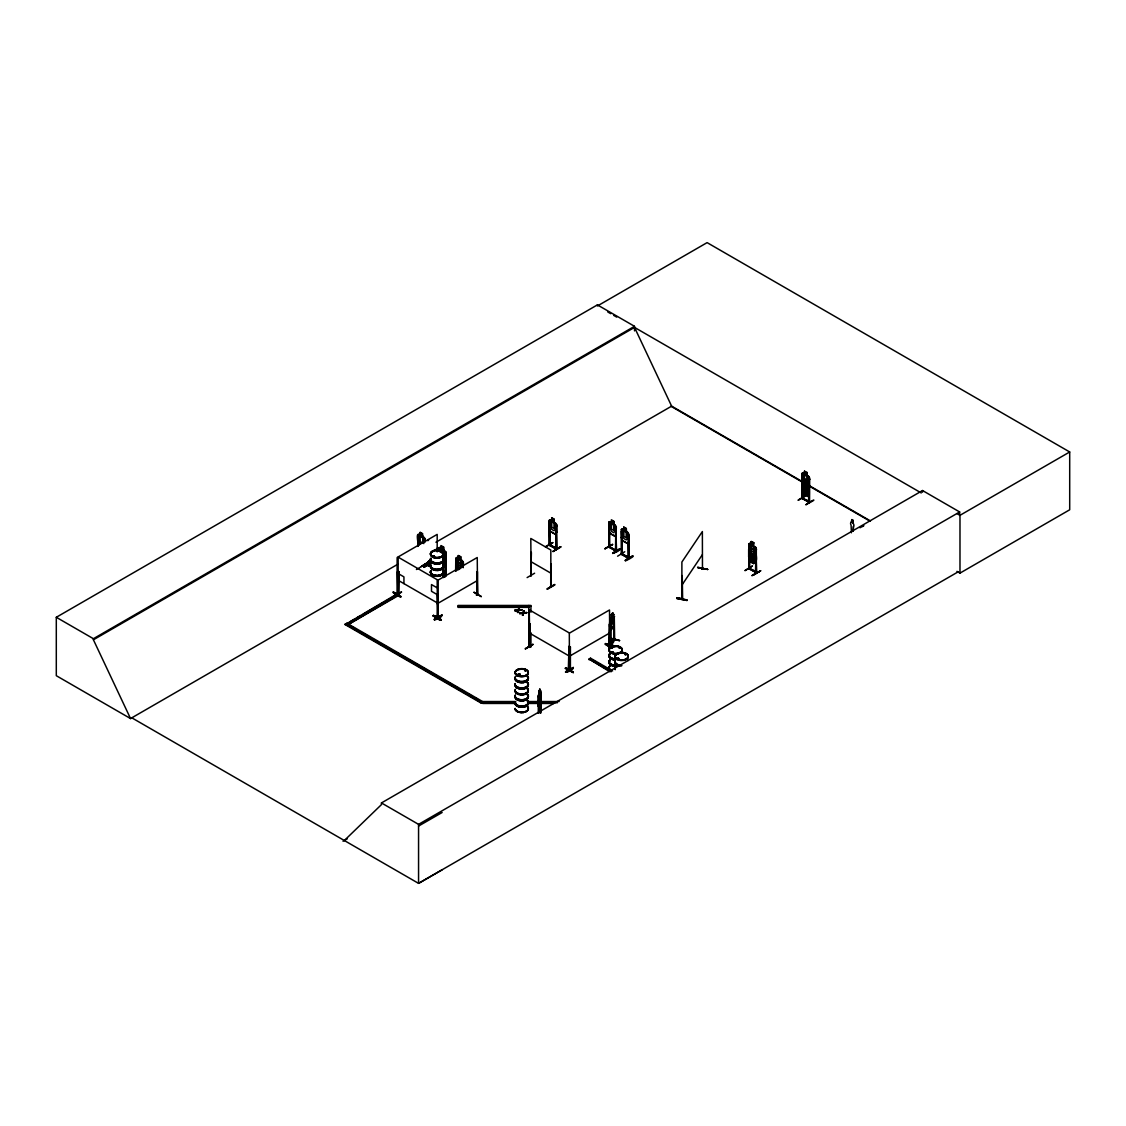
<?xml version="1.0" encoding="UTF-8"?>
<svg xmlns="http://www.w3.org/2000/svg" width="1126" height="1126" viewBox="0 0 1126 1126"><rect width="100%" height="100%" fill="white"/><g stroke="black" fill="none" stroke-linecap="round" stroke-linejoin="round"><path stroke-width="1.5" d="M853.438 526.518L853.227 530.853L853.438 526.518A2.365 1.365 60 0 0 853.086 523.28L853.086 520.592L852.044 519.663M538.172 704.299L538.552 706.551L540.733 698.528M539.917 691.533L538.397 706.523M445.263 575.752L446.276 575.949M445.263 576.625L445.516 553.316L446.22 575.175M748.776 567.926L749.733 568.095M755.602 571.698C738.952 563.211 761.19 573.894 755.771 571.712M748.706 568.7L756.545 572.74L749.015 568.531L748.79 545.617L749.733 545.843M808.904 501.323L801.853 498.396L801.965 473.539L801.923 498.452L809.425 502.506L809.51 477.691L806.92 475.355L808.088 477.044L808.088 482.35L806.835 483.927L804.485 482.632L803.218 479.662L803.218 474.356L804.485 474.102L804.4 471.118L806.99 472.456L806.906 475.355L806.99 472.456M802.866 498.593L802.866 475.468M808.778 502.196L808.989 495.37M808.735 501.309L809.763 502.407L808.651 502.083L808.735 495.524M809.678 502.323L802.176 498.199M851.425 532.781L851.073 525.152A2.365 1.365 60 0 1 851.425 522.323L851.946 519.579M851.425 522.323L851.763 519.635M612.811 615.809L612.741 612.783L611.362 614.627L611.404 617.512C608.223 620.806 609.194 636.837 613.769 625.803L614.233 622.453M397.942 594.57L397.408 571.712L398.168 571.22M397.844 593.698C400.363 594.739 396.436 592.107 397.056 594.739L397.14 557.511L437.184 534.386L437.184 551.867M428.682 560.692C429.752 565.252 426.881 568.137 427.739 562.099M427.922 564.365L428.401 565.843L428.64 564.731M427.922 565.21L428.64 565.576M437.451 616.189L438.31 616.64L437.268 617.33M437.451 617.034L438.295 617.512L437.859 594.289L437.437 618.019L437.184 580.636L477.241 557.511L477.593 594.824L477.241 571.558L476.805 595.288L477.579 593.951L476.875 594.387M529.938 624.268L529.262 623.888L530.205 624.128L529.783 647.394L529.164 646.155L530.163 646.338M530.205 647.154L529.164 647L530.276 647.295L530.205 624.128M568.672 668.971L570.403 669.224M686.973 599.947C656.472 593.05 707.719 604.901 676.867 598.441M686.959 600.369L676.853 598.525M549.896 545.463L549.221 545.068L556.906 549.221L556.16 525.659L555.892 549.024L556.568 549.319L556.652 524.505L554.105 522.126L554.189 519.241L551.726 517.819L551.726 520.662M549.207 544.266C551.444 545.519 548.221 542.436 549.868 545.519M555.892 548.109L555.892 549.024M556.554 548.531C540.016 538.96 559.481 550.487 556.314 547.94M615.528 550.065L616.429 550.234M615.528 550.938L615.795 527.63L616.541 551.191L609.279 546.898M621.327 529.501L621.369 554.372L628.73 558.524L628.73 533.696L626.267 531.331L626.337 528.432L623.79 527.052L623.959 529.994L621.327 529.501L622.242 529.009M628.083 557.356C634.079 559.256 611.362 548.883 628.224 557.328M605.352 643.945L615.134 645.986L614.895 646.774L605.155 644.283L605.38 643.551L615.106 646.028M538.256 696.755L538.439 695.038L538.256 704.397M527.109 577.596L534.611 573.218M432.961 556.047L434.298 556.005M433.58 555.92L433.735 556.793M433.257 556.751C431.089 555.202 435.129 558.412 434.031 555.878M440.421 552.233L440.899 552.007M440.477 552.134L445.192 554.274L445.797 565.125M517.594 674.629L517.735 675.403M519.199 675.164L517.693 675.023L518.396 675.318M525.04 670.744L525.617 670.223L525.462 671.068M525.209 670.969L525.546 670.251M611.629 651.87L611.911 652.911L612.896 652.053M612.91 652.756L612.544 651.701M619.511 647.577L619.877 648.351M620.088 647.886L619.455 648.266M618.723 658.33C619.722 659.498 616.358 657.162 618.019 659.16M619.075 659.09L618.498 658.189M625 654.516L625.915 654.192M682.229 598.68L682.229 575.569L682.637 598.849M681.877 599.131L681.892 562.029L702.371 531.542L702.469 569.263M702.005 568.363L701.991 569.292M702.737 568.025L702.23 568.757M610.039 645.156L610.123 620.327L613.797 614.388L612.854 615.655M400.56 597.146C391.792 593.12 388.949 588.321 400.955 596.484M433.046 615.992C441.139 615.359 445.671 626.478 433.468 615.289M440.604 620.299L433.088 615.936M565.322 668.464C589.18 681.511 550.065 658.611 573.261 672.109M613.839 639.61C607.153 645.648 611.404 647.563 614.627 639.751M610.869 644.748L610.855 621.608L610.123 622.031L610.855 621.608M613.881 639.301L614.683 638.85L610.616 644.354M614.683 639.751L613.867 640.075M555.667 534.414L556.652 532.148L556.652 524.505M555.808 534.484L549.995 531.134L549.178 527.925L549.938 531.19L555.723 534.54L556.568 532.077M615.303 536.384L616.288 526.475L613.74 524.097C614.247 517.847 612.755 524.505 614.895 525.814L614.895 531.12L613.656 532.682L611.362 531.359L610.137 528.361L610.137 523.055L611.362 522.816L611.362 519.79L613.825 521.211M608.814 529.896L609.574 533.175L615.359 536.511L616.203 534.062M627.886 543.731L628.801 541.353L627.886 543.731L622.101 540.396L621.411 537.074L622.242 540.283M808.285 496.538L809.2 494.201M445.178 562.155L445.966 559.749M463.194 567.574L462.505 564.267L456.509 561.044L455.636 571.037L455.805 557.989C457.438 556.582 462.307 559.904 463.279 562.212L463.279 567.152M455.72 563.464L456.649 561.128M748.748 549.389L749.606 546.926L755.518 550.192L756.292 553.443M748.818 549.333L749.663 547.053M755.518 558.074L749.592 554.794L748.748 551.599L749.522 554.851L755.433 558.13L756.292 555.667M801.796 480.323L802.739 477.917L808.651 481.182L809.355 484.49M801.881 480.38L802.796 478.057L808.51 481.295M809.425 485.278L808.567 487.741L802.655 484.476L801.881 481.21L802.739 484.419L808.51 487.614M611.46 617.498L610.714 619.37L611.404 626.042L613.389 621.116L612.699 615.781M517.904 612.53L518.678 610.165L521.873 609.757L518.678 610.644L517.904 612.53L517.918 610.222L514.779 610.236L515.356 611.052L517.918 610.7L518.03 609.828L514.779 610.236M522.774 615.345L523.548 612.98L526.743 612.558L523.548 613.459L522.774 615.345L522.788 613.037L519.649 613.529L522.788 613.037M521.873 610.236L518.776 610.25L518.79 607.97L518.03 610.306L514.779 610.714M519.649 613.529L522.9 613.121L523.66 610.785L524.252 611.615L523.66 610.785M522.9 613.121L523.66 611.263M538.904 697.937L538.904 712.8M541.071 692.631L541.071 710.802M517.298 612.178L517.918 610.7M518.678 610.644L519.382 608.322M522.168 614.993L522.788 613.515M524.252 611.136L523.646 613.065L526.743 613.051M539.115 693.827L539.804 688.971L539.889 691.997M539.143 691.111L539.889 689.154M539.143 692.054L539.635 689.942M538.453 695.108L540.705 690.998M539.002 700.062L539.776 692.926L538.974 700.062M545.448 547.011L552.95 542.676M612.614 544.294L604.732 548.855L612.248 544.52M617.597 556.202L624.761 551.74M401.616 592.079L394.114 596.442M431.131 562.831L423.643 567.237L430.033 563.985M525.532 648.914L532.626 644.466M532.978 644.593L525.575 648.59M745.088 570.713L752.506 565.928L745.159 570.347M805.217 495.792L798.292 499.972M805.569 495.904L798.221 500.338M749.198 567.743L749.452 569.179L749.733 557.412M802.951 497.791C800.417 496.256 805.287 502.295 802.866 491.978M809.763 501.563L802.697 498.185M397.844 594.542L397.816 571.163L398.843 571.614L398.604 594.95L398.843 571.614M398.928 594.781L397.661 594.289L398.59 594.894M437.17 616.386L438.197 616.921M530.276 646.451L529.642 646.043M569.643 669.182L568.546 669.097M444.207 557.947L443.391 557.3M549.15 545.111L549.178 520.296L550.051 519.691L551.81 520.803L551.726 517.819M555.794 548.925L556.16 533.907M556.906 548.376L556.413 549.319L549.221 545.068M608.758 547.039L608.899 522.225L608.856 547.137L616.288 551.346L616.203 526.475M615.528 550.994L615.458 550.009M622.411 553.682L621.299 553.387L622.129 553.865M622.031 553.879L622.129 554.71L622.312 539.65M398.14 594.486L398.168 557.173L438.211 580.298L438.127 617.597M570.403 646.915L569.475 647.154L570.403 646.915L570.403 670.125L570.488 669.14M609.265 646.859L609.87 647.295L609.518 624.029L609.025 647.746L609.602 646.268M697.656 567.476L707.761 569.46L697.824 567.251M682.328 599.229L681.807 598.37M702.385 569.306L702.23 567.912M707.761 569.46L697.627 567.603M681.892 585.154L702.371 554.668M806.892 484.166L805.526 486.15L803.359 482.195L805.034 486.488L803.429 488.867L806.624 490.57L806.624 485.264L804.288 483.955L804.245 489.303L805.569 487.445L807.638 491.189L806.075 487.079C810.227 485.419 804.837 482.73 808.369 485.207M432.961 556.343L434.087 556.427M518.762 674.91C516.032 673.658 519.325 677.19 518.368 674.375M612.009 651.996L612.178 652.798L612.727 651.87M613.065 652.63L612.347 651.701L611.446 652.756M617.667 658.809L618.878 658.626M625.296 654.811L625.592 654.009M612.854 612.811L611.362 614.627M611.643 614.824L612.474 613.726L611.643 615.781M613.839 640.201L614.261 616.513L614.655 639.807M614.599 616.598L613.881 617.02M610.489 630.025L613.811 625.845M609.813 638.062L619.553 640.497M610.123 644.311L610.517 644.382M613.825 639.216L614.599 638.878L614.303 639.582M749.62 558.412L748.663 556.962L751.267 559.312L751.183 562.198L753.702 563.591L753.688 560.565L754.955 560.312L754.955 554.991L753.688 552.021L753.702 546.729L751.352 545.434L751.352 550.741L750.085 552.303L751.338 562.113M400.87 596.963L393.41 592.177M440.998 619.61L433.411 615.359M531.402 552.542L530.754 575.682L531.472 574.809M344.331 840.517L381.447 804.611L381.447 802.937L922.532 490.528L959.648 511.964L959.648 515.441M397.182 593.782L398.322 593.501L398.534 594.894M476.481 595.063L477.185 594.683M477.466 594.908L476.481 595.119M569.475 669.435L570.488 669.393M529.825 647.38L529.262 609.842L569.306 632.953L569.503 670.209M609.152 646.859L609.785 646.493M609.743 647.38L608.772 647.591M619.3 648.351L619.384 647.619M617.738 658.26L617.456 659.217M619.004 658.977L617.498 659.09M625.338 654.431L626.169 654.516L625.38 654.403M608.814 522.267L609.687 521.662L611.277 522.675M608.899 522.351L609.715 521.774M428.57 540.072L427.739 540.663L428.527 539.959M438.507 551.163L438.493 547.996L440.928 548.418M438.493 547.996L439.337 547.546M804.569 471.203L804.569 474.046L802.768 472.962L801.881 473.582L802.796 473.075M801.782 482.561L802.613 481.984L801.698 482.477L802.472 493.371L808.341 496.665L809.284 494.272L809.2 486.615L802.528 482.027M808.51 492.583L809.341 491.992M749.156 568.616L748.832 543.914L749.635 543.351L756.292 548.137L756.376 572.937L756.01 571.515M748.832 543.914L749.663 543.464M441.265 552.148L440.576 551.909L445.192 554.274M443.363 564.83L445.882 565.21M443.447 567.631L443.363 564.647L444.615 564.393L444.615 559.073L443.363 556.103L443.363 550.811L441.012 549.516L441.012 552.162M802.754 489.416L801.796 487.966L804.386 490.317M804.316 493.202L803.218 483.307L804.471 481.731L806.821 483.026L808.088 485.996L808.088 491.302L806.821 491.555L806.835 494.595L804.316 493.202L806.906 494.539L806.906 491.696M809.355 492.118L808.552 492.695L806.751 491.612M755.433 550.234C756.376 555.962 759.023 567.631 749.663 558.341M751.183 562.198L753.773 563.549M439.295 547.433L446.037 552.162L445.966 575.33M438.704 549.544L439.407 549.924M443.447 549.812L443.531 546.926L444.615 556.821L443.363 558.397C441.378 561.184 445.713 567.856 443.123 561.424M446.037 552.162L443.531 549.769M446.22 553.696L445.263 553.471M456.016 559.538L456.016 571.107M458.24 558.426L458.324 555.526L460.844 556.92L461.941 566.814M460.844 556.92L458.24 555.568L458.324 558.566L457.072 558.82L458.324 569.742M460.759 559.805L462.434 560.734M463.363 562.155L463.194 566.758M462.575 566.772L462.842 563.31M463.532 563.704L462.575 563.464M445.516 553.316L445.277 576.681M802.768 472.962L808.623 476.199M809.425 477.748L809.369 502.52M808.735 479L809.678 479.24L808.735 479L808.735 487.262M805.963 504.687C821.459 496.538 810.016 500.986 806.061 504.687M751.267 541.493L751.352 544.477L750.085 544.731L750.085 550.051L751.352 553.021L751.338 558.313L754.504 560.199L752.942 556.075L754.617 553.725L753.758 553.162L752.393 555.16L750.226 551.191L751.901 555.484C748.523 557.046 751.521 560.227 752.435 556.441L753.702 559.65L754.955 547.433L753.702 545.786L753.857 542.845L751.267 541.493L751.352 544.294M753.857 542.845L751.352 541.634M755.856 560.804L755.602 572.599L755.856 549.235L756.616 572.698M756.545 549.615L755.602 549.389M760.585 570.84C734.771 585.21 776.912 561.761 752.83 575.076M753.238 575.259L760.571 570.812M804.203 480.028L806.779 481.379L804.203 480.028L804.288 483.012L803.035 483.251L803.035 488.571L804.288 491.541L806.624 492.85L807.863 491.274L806.624 481.478M802.585 481.858L804.358 482.955L804.485 475.045L806.835 476.34L806.695 484.264M808.313 485.179L809.2 486.671M802.472 493.371L808.369 496.482M423.784 543.605L423.784 538.298C420.364 528.39 423.489 536.131 422.531 542.901L420.209 541.592M424.319 537.454L425.107 539.002L422.531 536.553M418.408 545.153L418.661 536.75M427.627 562.423C407.288 575.006 445.164 552.641 422.011 566.181M423.953 567.349L431.413 562.986M398.21 593.501L397.562 593.993M393.804 596.316L401.264 591.952M437.451 594.838L438.211 594.345L437.268 594.106L438.028 617.667M476.945 595.204L477.494 571.712M474.046 592.276L481.295 596.752M474.088 592.318L481.224 596.386M441.899 614.923C442.574 619.201 424.08 623.128 441.941 614.993M434.439 619.779L441.941 615.317L434.495 619.736M525.152 648.829L533.034 644.227M568.883 646.465L568.531 669.731L568.883 646.465L569.855 670.406M569.573 646.859L568.63 646.62M609.025 647.746L609.785 624.184M565.322 668.492L565.745 667.76M606.365 644.79L612.403 648.238M573.247 667.437C573.922 671.715 555.442 675.628 573.303 667.507M608.842 647.549L609.602 647.112M550.741 587.181L550.741 563.718L550.741 586.843M550.825 585.999L550.445 586.365M547.278 588.87L554.738 584.478L547.25 588.814M547.25 589.306L554.794 584.929M397.914 564.182L130.532 718.557L56.3 675.699L56.3 617.287L597.399 304.893L634.515 326.315L634.515 330.875M56.3 617.287L93.416 638.709L634.515 326.315M442.138 869.821L418.562 883.375L131.798 717.811L130.532 718.557L93.416 639.793L634.515 327.399L921.265 492.949M435.931 542.225L671.631 406.148L802.176 481.52M416.423 569.503L431.258 560.945M482.787 702.385L481.337 703.215L345.161 624.606L396.69 594.134L398.154 595.696L348.089 624.606L398.154 594.978M345.161 624.606L346.625 623.762L357.209 629.87M349.665 622.016L354.211 619.384M357.238 617.625L360.278 615.88M363.318 614.134L395.17 595.738M554.189 519.241L551.641 517.861M549.896 522.337L549.221 521.957L549.981 545.519M554.189 522.084L555.259 523.829L555.259 529.15L554.02 530.712L551.726 529.375L550.487 526.391L550.487 521.085L551.726 520.845M556.835 526.053L555.892 525.8M437.184 603.761L477.241 580.636M553.021 551.458C576.906 537.355 537.51 561.058 560.537 546.645L553.133 551.458M609.532 524.322L608.856 523.928L609.504 547.489L609.799 532.429M616.471 528.024L615.528 527.784M609.574 533.175L615.443 536.469M623.79 527.052L623.874 530.05L622.65 530.29L622.65 535.596L623.874 538.58L626.183 539.903L627.407 538.341L626.183 528.53M622.045 531.542L621.369 531.148L622.411 554.527M628.463 557.975L628.041 535.005L628.984 535.244L629.068 558.412L621.636 554.119L621.636 531.008M612.614 544.604L605.098 548.629M628.984 535.244L628.041 535.005M609.532 547.447C611.263 546.743 607.463 545.364 609.616 546.645M622.101 540.396L627.956 543.689M615.458 550.262L609.616 546.884L616.203 550.445M612.657 552.95C626.436 543.478 618.92 552.796 612.713 553.021M612.657 553.429L620.229 549.009L612.769 553.429M627.97 557.483L628.801 558.566M625.226 560.213C634.754 553.725 636.697 555.597 625.592 560.847M625.183 560.664L632.685 555.836M569.475 633.108L609.518 609.982L609.785 647.309M345.161 623.888L481.337 702.497L482.787 701.653L346.625 623.044L346.625 623.762M569.475 656.233L609.518 633.108M609.701 671.659L589.081 659.034L590.545 658.189L612.628 670.941M589.081 659.752L590.545 658.189M853.086 523.28L852.846 520.381M859.997 527.77L861.376 526.968M862.291 526.447L863.67 525.645M862.291 526.644L863.67 525.842M343.05 841.249L347.371 838.757M381.447 802.937L418.562 824.359L959.648 511.964M957.016 513.597L959.985 515.314L1069.7 451.976L1069.7 509.782L959.985 573.12L956.945 571.361M958.127 571.853L418.562 883.375L418.562 824.359M418.562 826.048L442.138 812.493M397.464 594.88L397.661 593.444L398.66 594.092M437.704 616.569L437.184 617.808M570.136 646.76L570.22 669.843M432.848 556.005L433.58 555.78M517.481 674.601L518.931 674.601M518.523 675.347L518.72 674.629M518.044 674.375L517.313 675.304M612.657 652.728L611.46 652.053M618.019 658.161L617.625 658.991M618.653 659.174L617.935 659.231M420.209 535.329L418.971 535.568L418.971 540.888L420.209 543.858L420.125 532.345L422.7 533.696M802.092 497.312L802.148 498.142M809.045 501.126L809.045 501.971M755.912 571.515L756.236 572.064M568.813 668.703L569.39 670.181M609.039 546.011L609.166 546.898M615.711 549.868L616.189 551.346M615.838 550.755L615.795 527.63M518.776 609.771L521.873 609.757M526.743 612.558L523.646 612.572L523.548 613.459M519.649 613.051L522.9 612.628M606.055 644.916L612.094 648.351M433.82 556.863L433.102 556.807M612.178 652.475L611.812 652.418M539.776 691.983L540.184 697.261L539.002 702.342L538.594 701.048M749.423 569.123L749.48 545.997M425.206 563.887L424.966 563.845M428.499 564.999L427.669 564.605L428.781 564.816M427.993 561.958L428.147 565.252M428.373 565.801L428.415 562.493M549.474 544.928L549.347 520.339M458.071 606.168L530.937 606.168M458.071 606.632L528.868 606.632M528.868 607.364L458.071 607.364L458.071 605.45L530.937 605.45L530.937 612.262M528.868 646.324L530.937 646.324M515.75 701.54L482.787 701.54L482.787 703.454L515.75 703.454M527.897 701.54L538.298 701.54M541.775 701.54L559.115 701.54M482.787 702.737L515.75 702.737M527.897 702.737L538.298 702.737M541.775 702.737L557.384 702.737M527.897 703.454L553.922 703.454M569.784 670.434L569.728 647.309M851.833 519.649L852.776 520.071M540.48 690.505L540.86 712.997M539.087 690.942L538.678 713.335M686.987 600.397L677.064 597.723M613.684 614.374L614.177 640.286L614.303 638.738M609.602 637.921L619.582 640.525M609.63 638.273L619.399 640.708M610.897 644.072L610.489 645.282L610.517 621.524M461.181 567.391L459.38 569.235L457.212 565.266L458.873 569.559M804.485 480.352L806.835 481.661M802.796 489.331L808.595 492.526M749.578 547.095L755.377 550.29M751.338 550.727L753.702 552.036M755.49 561.649L753.618 560.607L753.618 563.45M443.531 546.926L440.928 545.575L439.759 551.473M456.537 557.469L458.409 558.51M456.565 561.17L462.35 564.379L463.11 567.546M460.675 566.096L458.324 564.802L458.324 559.509L460.675 560.804L460.675 566.125L458.324 564.816L457.057 566.392L457.057 570.375M458.324 567.082L460.675 568.377M442.462 574.147L445.446 575.794M442.462 574.753L445.446 576.399M531.148 575.808L530.796 538.453L550.825 550.009L550.867 587.209L550.698 585.97M424.192 537.581L418.478 534.343L417.718 534.878L418.408 545.688M420.209 536.272L422.531 537.595M418.408 536.891L417.732 536.511L417.985 546.265M429.485 561.874L429.062 561.156M573.303 672.56L565.688 667.831M438.225 617.555L437.184 616.935M433.355 615.781L441.026 620.088M1069.7 451.976L707.1 242.625L597.399 305.976L597.399 304.893M607.787 311.972L610.756 313.69M613.726 315.393L616.696 317.11M809.763 485.911L870.482 520.958M671.012 406.275L801.811 481.801M809.411 486.193L868.737 520.437M609.645 521.831L615.303 525.096M622.157 529.051L627.815 532.317M549.995 519.846L555.667 523.126M552.613 542.549L545.519 546.645M530.796 561.564L550.825 573.134M519.382 608.8L518.79 607.97M592.009 659.766L594.964 661.455M597.906 663.158L600.848 664.861M603.789 666.564L606.745 668.267M589.081 659.034L611.165 671.786M529.262 632.953L569.306 656.078M436.832 587.645L431.497 584.563L431.497 591.305L436.832 594.387M398.731 573.866L403.938 576.878L403.938 583.62M398.168 580.298L438.211 603.423M398.154 595.696L396.69 594.134M360.236 631.63L370.834 637.738M373.86 639.484L376.886 641.229M379.912 642.974L390.497 649.097M393.523 650.842L398.069 653.46M401.095 655.205L437.409 676.177M440.435 677.922L458.592 688.408M461.618 690.154L464.644 691.899M467.67 693.644L472.202 696.262M475.228 698.007L478.254 699.753M621.369 554.372L621.299 553.387M808.51 476.326L809.341 477.734M755.377 546.715L756.208 548.123M634.515 327.399L671.631 406.148M445.037 554.372L445.797 557.539M417.802 542.408L418.548 545.575M608.983 529.882L609.715 533.062M610.025 627.886L610.447 630.166M476.565 594.232L476.748 595.274M959.985 515.314L959.985 573.12M922.532 490.528L922.532 492.217M748.663 549.319L748.663 556.962M628.308 543.112L628.308 557.975M611.517 614.683L611.517 617.527M550.15 530.445L550.234 545.364M540.593 690.885L540.494 712.941M538.284 696.727L538.312 713.293M531.064 552.345L531.022 575.836M530.937 632.699L530.937 647.042L528.868 647.042L528.868 605.45M529.516 623.734L529.516 646.859M481.337 702.497L481.337 703.215M456.452 560.086L456.452 569.995M425.107 538.946L425.107 542.056M420.294 532.429L420.294 535.286C414.452 530.796 419.336 544.477 417.732 546.42M93.416 638.709L93.416 639.793M627.421 659.667A6.629 3.828 0 0 1 628.083 660.582M615.204 669.66A6.714 3.871 0 0 1 615.204 667.648M615.204 669.337A6.714 3.871 0 0 1 615.204 667.324M619.947 666.015A6.714 3.871 0 0 1 615.204 661.272M621.693 665.818A6.714 3.871 0 0 1 615.204 660.948M615.683 666.071A6.714 3.871 0 0 1 609.87 660.258M611.024 670.251A6.601 3.814 0 0 1 609.968 665.663M610.996 670.406A6.629 3.828 0 0 1 609.94 665.79M609.968 666.015A6.601 3.814 0 0 0 611.024 670.603A6.629 3.828 0 0 1 609.954 666.015M615.683 659.695A6.714 3.871 0 0 1 609.87 653.882M615.683 665.747A6.714 3.871 0 0 1 609.87 659.935M615.683 659.372A6.714 3.871 0 0 1 609.87 653.544M527.418 688.324A6.587 3.8 0 0 1 522.577 693.996A6.587 3.8 0 0 1 515.356 689.239A6.629 3.828 0 0 0 522.591 694.179A6.629 3.828 0 0 0 527.461 688.465M527.531 676.557A6.714 3.871 0 0 1 522.591 682.342A6.714 3.871 0 0 1 515.229 677.486M516.975 675.755A6.714 3.871 0 0 1 519.987 674.741M527.531 676.219A6.714 3.871 0 0 1 522.591 682.004A6.714 3.871 0 0 1 515.229 677.162M516.975 675.417A6.714 3.871 0 0 1 519.987 674.418M520.001 674.108A6.615 3.814 0 0 0 517.045 675.093A6.629 3.828 0 0 1 520.001 674.094M527.531 682.933A6.714 3.871 0 0 1 522.591 688.718A6.714 3.871 0 0 1 515.229 683.876M527.531 682.609A6.714 3.871 0 0 1 522.591 688.394A6.714 3.871 0 0 1 515.229 683.538M527.461 688.929A6.629 3.828 0 0 1 523.435 694.545A6.629 3.828 0 0 1 515.089 690.843M515.314 694.995A6.629 3.828 0 0 0 522.577 699.767A6.629 3.828 0 0 0 527.461 694.066A6.615 3.814 0 0 1 523.435 699.668A6.615 3.814 0 0 1 515.103 695.981M527.531 701.118A6.714 3.871 0 0 1 522.591 706.903A6.714 3.871 0 0 1 515.229 702.061M527.531 700.794A6.714 3.871 0 0 1 522.591 706.579A6.714 3.871 0 0 1 515.229 701.723M527.531 694.742A6.714 3.871 0 0 1 522.591 700.527A6.714 3.871 0 0 1 515.229 695.671M527.531 694.404A6.714 3.871 0 0 1 522.591 700.189A6.714 3.871 0 0 1 515.229 695.347M515.131 708.409A6.587 3.8 0 0 0 523.421 712.082A6.587 3.8 0 0 0 527.418 706.509A6.629 3.828 0 0 1 523.435 712.265A6.629 3.828 0 0 1 515.089 708.564M527.432 689.253A6.601 3.814 0 0 1 523.421 694.841A6.601 3.814 0 0 1 515.117 691.167M442.8 569.714A6.601 3.814 0 0 1 437.944 575.4A6.601 3.814 0 0 1 430.709 570.643M442.898 564.337A6.714 3.871 0 0 1 437.958 570.122A6.714 3.871 0 0 1 430.596 565.28M442.898 564.013A6.714 3.871 0 0 1 437.958 569.798A6.714 3.871 0 0 1 430.596 564.956M442.898 557.961A6.714 3.871 0 0 1 437.958 563.746A6.714 3.871 0 0 1 430.596 558.904M442.898 557.637A6.714 3.871 0 0 1 437.958 563.422A6.714 3.871 0 0 1 430.596 558.566M430.695 570.995A6.629 3.828 0 0 0 437.958 575.766A6.615 3.814 0 0 0 442.814 570.108A6.629 3.828 0 0 1 437.958 575.766A6.615 3.814 0 0 1 430.695 571.023M442.828 569.855A6.629 3.828 0 0 1 437.958 575.569A6.629 3.828 0 0 1 430.681 570.783M442.814 570.671A6.615 3.814 0 0 1 437.944 576.371A6.615 3.814 0 0 1 430.695 571.6M442.828 570.347A6.629 3.828 0 0 1 437.958 576.062A6.629 3.828 0 0 1 430.681 571.276M442.898 576.146A6.714 3.871 0 0 1 443.574 577.089M442.898 575.822A6.714 3.871 0 0 1 443.574 576.751M612.699 616.724L611.404 618.455L611.404 623.762L612.699 622.045L612.699 616.724M455.805 565.618L456.509 568.926L455.805 565.618M424.699 540.184L425.389 540.579L424.699 540.184M437.184 548.446L436.522 548.841L437.184 548.446M573.303 667.831L565.787 672.278L573.317 667.873M806.413 472.793L804.907 471.963L806.413 473.736L806.413 472.793M806.821 485.306L804.471 483.997L804.471 489.317L806.821 490.612L806.821 485.306M806.399 492.752L804.893 491.921L806.399 493.695L806.399 492.752M753.28 543.182L751.774 542.338L753.28 544.125L753.28 543.182M753.702 554.316L751.352 553.021L753.688 554.302M753.266 561.747L751.76 560.917L753.266 562.704L753.266 561.747M442.94 547.264L441.434 546.42L442.94 548.207L442.94 547.264M460.252 557.257L458.746 556.427L460.252 558.2L460.252 557.257M806.202 481.717L804.696 480.872L806.202 482.66L806.202 481.717M422.123 534.034L420.631 533.189L422.123 534.991L422.123 534.034M613.248 521.535L611.77 520.691L613.248 522.492L613.248 521.535M625.774 528.77L624.297 527.911L625.774 529.713L625.774 528.77M613.656 525.096L611.362 523.773L611.362 529.079L613.656 530.402L613.656 525.096M626.183 532.317L623.874 530.993L623.874 536.3L626.183 537.637L626.183 532.317M553.612 519.565L552.134 518.72L553.612 520.522L553.612 519.565M554.02 523.126L551.726 521.788L551.726 527.109L554.02 528.432L554.02 523.126M618.385 659.526A6.601 3.814 0 0 0 628.28 656.233A6.601 3.814 0 0 0 618.385 652.939A6.601 3.814 0 0 0 618.385 659.526M618.385 660.075A6.601 3.814 0 0 0 628.28 656.782A6.601 3.814 0 0 0 618.385 653.488A6.601 3.814 0 0 0 618.385 660.075M616.992 659.146A6.629 3.828 0 0 0 628.097 657.429A6.629 3.828 0 0 0 619.976 652.742A6.629 3.828 0 0 0 616.992 659.146M616.992 658.949A6.629 3.828 0 0 0 628.097 657.232A6.629 3.828 0 0 0 619.976 652.545A6.629 3.828 0 0 0 616.992 658.949M615.303 661.652A6.615 3.814 0 0 0 618.385 665.945A6.629 3.828 0 0 1 615.289 661.652M615.289 660.582A6.629 3.828 0 0 0 621.693 665.396A6.615 3.814 0 0 1 615.303 660.582M615.303 668.042A6.615 3.814 0 0 0 615.077 669.027A6.629 3.828 0 0 1 615.289 668.042M615.303 666.972A6.615 3.814 0 0 0 615.303 668.943A6.629 3.828 0 0 1 615.289 666.972M612.375 653.066A6.615 3.814 0 0 0 622.298 649.758A6.615 3.814 0 0 0 612.375 646.451A6.615 3.814 0 0 0 612.375 653.066M609.968 660.666A6.615 3.814 0 0 0 615.683 666.381A6.629 3.828 0 0 1 609.954 660.652M612.375 653.615A6.615 3.814 0 0 0 622.298 650.307A6.615 3.814 0 0 0 612.375 647.014A6.615 3.814 0 0 0 612.375 653.615M610.996 652.7A6.629 3.828 0 0 0 622.101 650.983A6.629 3.828 0 0 0 613.966 646.282A6.629 3.828 0 0 0 610.996 652.7M609.968 659.597A6.615 3.814 0 0 0 615.683 665.311A6.629 3.828 0 0 1 609.954 659.583M609.968 654.276A6.615 3.814 0 0 0 615.683 660.005A6.629 3.828 0 0 1 609.954 654.276M610.996 652.489A6.629 3.828 0 0 0 622.101 650.772A6.629 3.828 0 0 0 613.966 646.085A6.629 3.828 0 0 0 610.996 652.489M609.968 653.207A6.615 3.814 0 0 0 615.683 658.935A6.629 3.828 0 0 1 609.954 653.207M518.41 675.741A6.615 3.814 0 0 0 528.333 672.433A6.615 3.814 0 0 0 518.41 669.125A6.615 3.814 0 0 0 518.41 675.741M518.41 676.29A6.615 3.814 0 0 0 528.333 672.982A6.615 3.814 0 0 0 518.41 669.688A6.615 3.814 0 0 0 518.41 676.29M517.031 675.375A6.629 3.828 0 0 0 528.122 673.658A6.629 3.828 0 0 0 520.001 668.971A6.629 3.828 0 0 0 517.031 675.375M523.435 682.553A6.615 3.814 0 0 0 527.447 676.951A6.629 3.828 0 0 1 523.435 682.553A6.629 3.828 0 0 1 515.089 678.865A6.615 3.814 0 0 0 523.435 682.553M520.001 675.178A6.615 3.814 0 0 0 517.045 676.163A6.629 3.828 0 0 1 520.001 675.164M517.031 675.164A6.629 3.828 0 0 0 528.122 673.447A6.629 3.828 0 0 0 520.001 668.76A6.629 3.828 0 0 0 517.031 675.164M522.577 681.582A6.615 3.814 0 0 0 527.447 675.881A6.629 3.828 0 0 1 522.577 681.582A6.629 3.828 0 0 1 515.314 676.81A6.615 3.814 0 0 0 522.577 681.582M523.435 688.929A6.615 3.814 0 0 0 527.447 683.341A6.629 3.828 0 0 1 523.435 688.943A6.629 3.828 0 0 1 515.089 685.241A6.615 3.814 0 0 0 523.435 688.929M523.435 694.292A6.629 3.828 0 0 0 527.461 688.676A6.615 3.814 0 0 1 523.435 694.292A6.615 3.814 0 0 1 515.103 690.604A6.629 3.828 0 0 0 523.435 694.292M523.435 687.859A6.615 3.814 0 0 0 527.447 682.272A6.629 3.828 0 0 1 523.435 687.873A6.629 3.828 0 0 1 515.089 684.172A6.615 3.814 0 0 0 523.435 687.859M523.435 707.114A6.615 3.814 0 0 0 527.447 701.526A6.629 3.828 0 0 1 523.435 707.128A6.629 3.828 0 0 1 515.089 703.426A6.615 3.814 0 0 0 523.435 707.114M523.435 712.476A6.629 3.828 0 0 0 527.461 706.861A6.615 3.814 0 0 1 523.435 712.476A6.615 3.814 0 0 1 515.103 708.789A6.629 3.828 0 0 0 523.435 712.476M523.435 706.044A6.615 3.814 0 0 0 527.447 700.456A6.629 3.828 0 0 1 523.435 706.058A6.629 3.828 0 0 1 515.089 702.357A6.615 3.814 0 0 0 523.435 706.044M523.435 700.738A6.615 3.814 0 0 0 527.447 695.136A6.629 3.828 0 0 1 523.435 700.738A6.629 3.828 0 0 1 515.089 697.05A6.615 3.814 0 0 0 523.435 700.738M433.777 557.145A6.615 3.814 0 0 0 443.7 553.851A6.629 3.828 0 0 0 433.777 550.53A6.629 3.828 0 0 0 433.777 557.159A6.629 3.828 0 0 0 443.714 553.851A6.615 3.814 0 0 0 433.777 550.544A6.615 3.814 0 0 0 433.777 557.145M432.426 556.554A6.601 3.814 0 0 0 443.461 554.851A6.601 3.814 0 0 0 435.382 550.178A6.601 3.814 0 0 0 432.426 556.554M433.791 557.708A6.601 3.814 0 0 0 443.686 554.414A6.601 3.814 0 0 0 433.791 551.107A6.601 3.814 0 0 0 433.791 557.708M432.398 556.793A6.629 3.828 0 0 0 443.503 555.076A6.629 3.828 0 0 0 435.368 550.375A6.629 3.828 0 0 0 432.398 556.793M437.944 564.056A6.615 3.814 0 0 0 442.814 558.369A6.629 3.828 0 0 1 437.958 564.07A6.629 3.828 0 0 1 430.695 559.284A6.615 3.814 0 0 0 437.944 564.056M437.958 563A6.629 3.828 0 0 0 442.828 557.286A6.615 3.814 0 0 1 437.944 562.986A6.629 3.828 0 0 1 430.695 558.215A6.615 3.814 0 0 0 437.944 562.986M437.944 570.432A6.615 3.814 0 0 0 442.814 564.745A6.629 3.828 0 0 1 437.958 570.446A6.629 3.828 0 0 1 430.695 565.66A6.615 3.814 0 0 0 437.944 570.432M437.944 569.362A6.615 3.814 0 0 0 442.814 563.676A6.629 3.828 0 0 1 437.958 569.376A6.629 3.828 0 0 1 430.695 564.59A6.615 3.814 0 0 0 437.944 569.362M443.475 577.469A6.615 3.814 0 0 0 442.814 576.554A6.629 3.828 0 0 1 443.489 577.469M443.7 577.385A6.615 3.814 0 0 0 442.814 575.485A6.629 3.828 0 0 1 443.714 577.385"/></g></svg>
